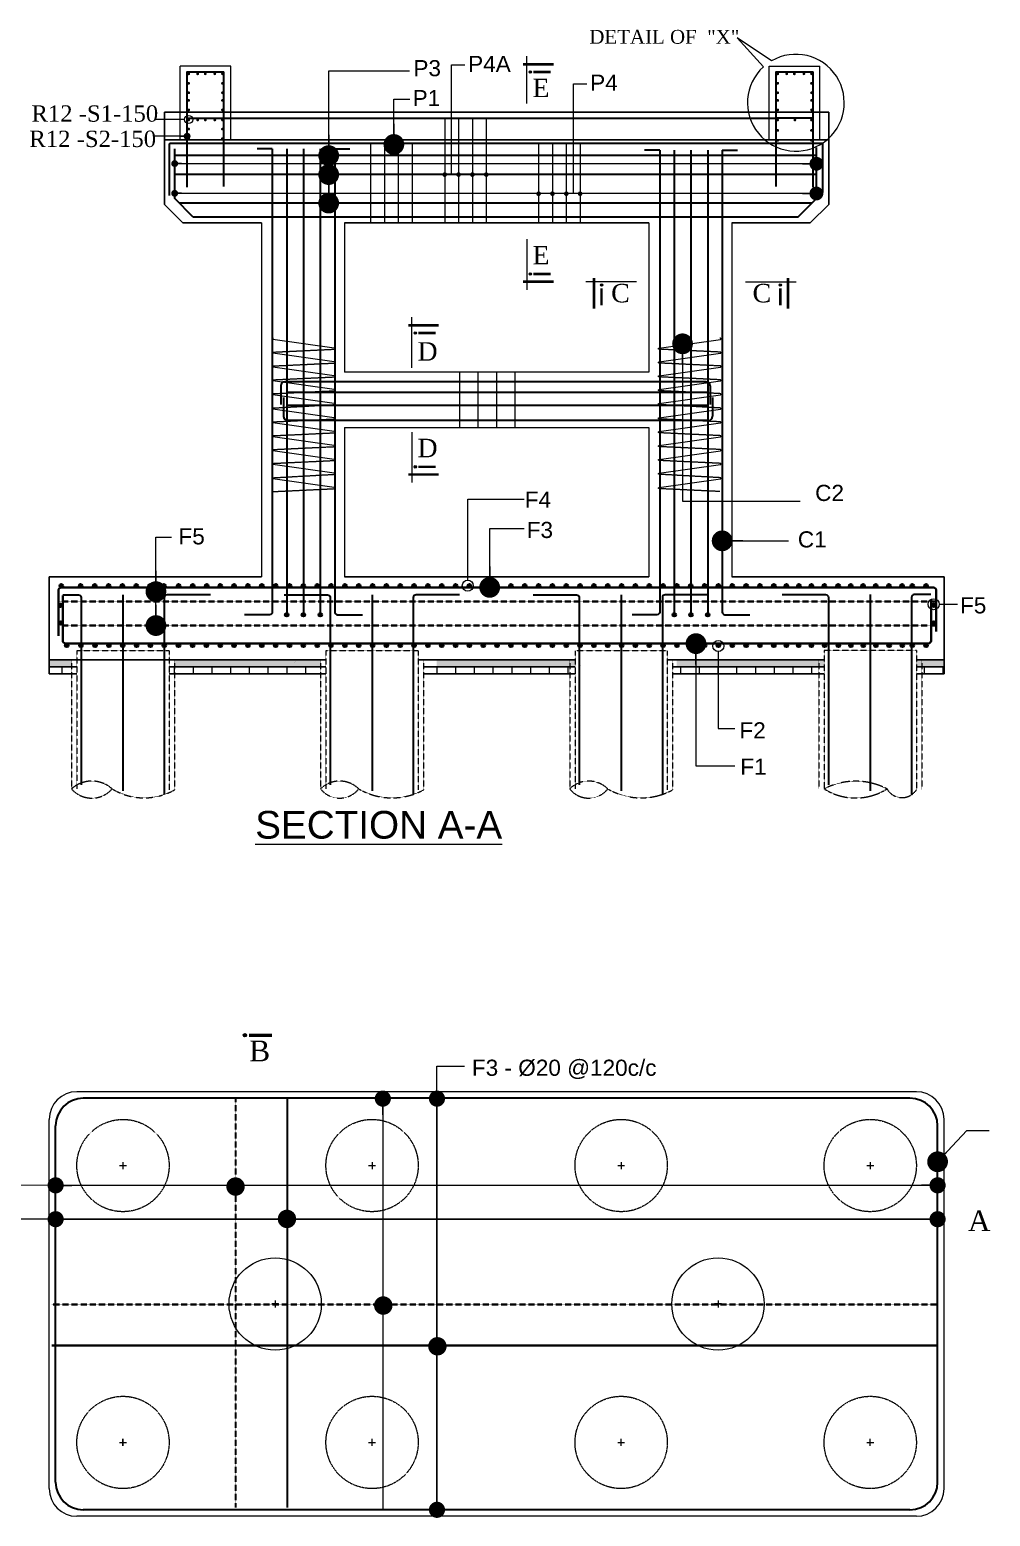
# Model space of a CAD drawing. Header units: millimetres. Extents: x -571543 to 35267, y -84886 to 197746.
# Drawn here: x -402181 to -391769, y 62439 to 78546 of the extents above; entities that cross this region are included whole.
import ezdxf

# ---------------------------------------------------------------- set-up
doc = ezdxf.new("R2010")
doc.units = ezdxf.units.MM
doc.linetypes.add('DASHED', pattern=[0.75, 0.5, -0.25])
doc.linetypes.add('HIDDEN', pattern=[9.525, 6.35, -3.175])
for name, color, linetype, lineweight in [('Abutment W Line', 200, 'Continuous', 15), ('Ber', 12, 'Continuous', 30), ('Binder', 136, 'Continuous', 15), ('Center Line', 34, 'Continuous', 15), ('Dimision', 96, 'Continuous', 18), ('hatch', 65, 'Continuous', 15), ('Hatching', 65, 'Continuous', 20), ('Pile', 11, 'Continuous', 15), ('Rod', 12, 'Continuous', 30), ('Rod -2', 5, 'Continuous', 35), ('Text', 7, 'Continuous', 15)]:
    doc.layers.add(name, color=color, linetype=linetype, lineweight=lineweight)
doc.layers.add('Elevation', color=21, linetype='Continuous')
doc.layers.add('Pire Line', color=11, linetype='Continuous')
doc.styles.add('ROMANS', font='arial.ttf', dxfattribs={"height": 200})
doc.styles.get("Standard").update_dxf_attribs({"font": 'times.ttf'})
doc.dimstyles.new('ISO-25', dxfattribs={"dimtxt": 175, "dimasz": 100, "dimexe": 65, "dimexo": 115.625, "dimgap": 40, "dimtad": 1, "dimtoh": 1, "dimdec": 0, "dimtxsty": 'Standard', "dimblk": 'DOT', "dimcen": 300, "dimclrd": 256, "dimclre": 256, "dimclrt": 256, "dimadec": 0, "dimazin": 0, "dimtfac": 1, "dimtdec": 0, "dimtix": 1, "dimtmove": 0, "dimatfit": 3, "dimldrblk": 'DOT', "dimfxl": 75, "dimlwd": -1, "dimarcsym": 0})

# ---------------------------------------------------------------- blocks, each defined once
blk = doc.blocks.new('_Dot')
at = {"color": 0, "linetype": 'ByBlock', "lineweight": -2}
blk.add_line((-0.5, 0), (-1, 0), dxfattribs=at)
at = {"color": 0, "linetype": 'ByBlock', "const_width": 0.5}
blk.add_lwpolyline([(-0.25, 0, 1), (0.25, 0, 1)], format="xyb", close=True, dxfattribs=at)
blk = doc.blocks.new('rod')
at = {"layer": 'Rod', "ltscale": 10, "const_width": 15}
blk.add_lwpolyline([(-7.5, 0, 1), (7.5, 0, 1)], format="xyb", close=True, dxfattribs=at)

msp = doc.modelspace()

# ---------------------------------------------------------------- hatches: boundary and pattern name
at = {"layer": 'Dimision', "ltscale": 5}
h = msp.add_hatch(color=256, dxfattribs=at)
h.paths.add_polyline_path([(-400049.7, 66011.4, 1), (-399849.7, 66011.4)])
h.paths.add_polyline_path([(-400049.7, 66011.4), (-399849.7, 66011.4, 1)])
h = msp.add_hatch(color=256, dxfattribs=at)
h.paths.add_polyline_path([(-399492.3, 65661.1, 1), (-399292.3, 65661.1)])
h.paths.add_polyline_path([(-399492.3, 65661.1), (-399292.3, 65661.1, 1)])
h = msp.add_hatch(color=256, dxfattribs=at)
h.paths.add_polyline_path([(-398448.3, 64722.4, 1), (-398248.3, 64722.4)])
h.paths.add_polyline_path([(-398448.3, 64722.4), (-398248.3, 64722.4, 1)])
h = msp.add_hatch(color=256, dxfattribs=at)
h.paths.add_polyline_path([(-397861.5, 64280.8, 1), (-397661.5, 64280.8)])
h.paths.add_polyline_path([(-397861.5, 64280.8), (-397661.5, 64280.8, 1)])
at = {"layer": 'hatch'}
h = msp.add_hatch(dxfattribs=at)
h.set_pattern_fill('AR-B88', color=256)
h.set_pattern_definition([(0, (59129.54, 2993.64), (0, 203.2), []), (90, (59129.54, 2993.64), (-101.6, 203.2), [203.2, -203.2])])
h.paths.add_polyline_path([(-400616.2, 71641.9), (-400616.2, 71566.9), (-399023.1, 71566.9), (-399023.1, 71641.9)])
h.paths.add_polyline_path([(-401723.1, 71566.9), (-401723.1, 71641.9), (-401969.7, 71641.9), (-401969.7, 71566.9)])
h.paths.add_polyline_path([(-392569.7, 71641.9), (-392569.7, 71566.9), (-392269.7, 71566.9), (-392269.7, 71641.9)])
h.paths.add_polyline_path([(-396269.8, 71566.9), (-396269.7, 71641.9), (-397769.7, 71641.9), (-397769.7, 71566.9)])
h.paths.add_polyline_path([(-393569.8, 71566.9), (-393569.7, 71641.9), (-395169.7, 71641.9), (-395169.7, 71566.9)])
at = {"layer": 'Pile', "ltscale": 0.1}
h = msp.add_hatch(dxfattribs=at)
h.set_pattern_fill('AR-CONC', color=256, style=0)
h.set_pattern_definition([(50, (59129.54, 2993.64), (182.18467, -15.939086), [19.05, -209.55]), (355, (59129.54, 2993.64), (-35.24342, 191.056845), [15.24, -167.640584]), (100.451445, (59144.72, 2992.31), (146.94125, 175.11775), [16.19001, -178.090245]), (46.1842, (59129.54, 3044.44), (271.07904, -42.04233), [28.575, -314.325]), (96.63556, (59152.13, 3040.94), (237.40413, 247.42612), [24.28502, -267.1356]), (351.18415, (59129.54, 3044.44), (237.40413, 247.42612), [22.85997, -251.45973]), (21, (59154.94, 3031.74), (151.61439, -102.2652), [19.05, -209.55]), (326, (59154.94, 3031.74), (61.80203, 184.187966), [15.24, -167.64]), (71.451445, (59167.57, 3023.22), (213.41642, 81.92277), [16.19001, -178.08994]), (37.5, (59129.537, 2993.64), (3.088603, 84.555039), [0, -165.608, 0, -170.18, 0, -168.275]), (7.5, (59129.54, 2993.64), (66.819663, 100.180575), [0, -97.028, 0, -161.798, 0, -64.135]), (327.5, (59072.895, 2993.64), (135.590595, -5.728744), [0, -63.5, 0, -198.12, 0, -262.89]), (317.5, (59047.5, 2993.64), (148.12918, 25.42649), [0, -82.55, 0, -131.572, 0, -186.69])])
h.paths.add_polyline_path([(-401723.1, 71641.9), (-401723.1, 71716.9), (-401969.7, 71716.9), (-401969.7, 71641.9)])
h.paths.add_polyline_path([(-399023.1, 71641.9), (-399023.1, 71716.9), (-400616.2, 71716.9), (-400616.2, 71641.9)])
h.paths.add_polyline_path([(-392269.7, 71641.9), (-392269.7, 71716.9), (-392569.7, 71716.9), (-392569.7, 71641.9)])
h.paths.add_polyline_path([(-396269.7, 71641.9), (-396269.7, 71716.9), (-397769.7, 71716.9), (-397769.7, 71641.9)])
h.paths.add_polyline_path([(-393569.7, 71641.9), (-393569.7, 71716.9), (-395169.7, 71716.9), (-395169.7, 71641.9)])
at = {"layer": 'Rod', "ltscale": 5}
for points in [[(-401859.4, 72521.9, 1), (-401819.4, 72521.9, 1)], [(-401648.7, 72521.9, -1), (-401608.7, 72521.9, -1)], [(-401496.1, 72521.9, -1), (-401456.1, 72521.9, -1)], [(-401345.6, 72521.9, -1), (-401305.6, 72521.9, -1)], [(-401195.6, 72521.9, -1), (-401155.6, 72521.9, -1)], [(-401045.6, 72521.9, -1), (-401005.6, 72521.9, -1)], [(-400895.6, 72521.9, -1), (-400855.6, 72521.9, -1)], [(-400745.6, 72521.9, 1), (-400705.6, 72521.9, 1)], [(-400587.7, 72521.9, 1), (-400547.7, 72521.9, 1)], [(-400433, 72521.9, 1), (-400393, 72521.9, 1)], [(-400281.5, 72521.9, 1), (-400241.5, 72521.9, 1)], [(-400134.7, 72521.9, 1), (-400094.7, 72521.9, 1)], [(-399984.7, 72521.9, 1), (-399944.7, 72521.9, 1)], [(-399834.7, 72521.9, 1), (-399794.7, 72521.9, 1)], [(-399684.7, 72521.9, 1), (-399644.7, 72521.9, 1)], [(-399534.7, 72521.9, 1), (-399494.7, 72521.9, 1)], [(-399384.7, 72521.9, 1), (-399344.7, 72521.9, 1)], [(-399234.7, 72521.9, 1), (-399194.7, 72521.9, 1)], [(-399084.7, 72521.9, 1), (-399044.7, 72521.9, 1)], [(-398934.7, 72521.9, 1), (-398894.7, 72521.9, 1)], [(-398784.7, 72521.9, 1), (-398744.7, 72521.9, 1)], [(-398634.7, 72521.9, 1), (-398594.7, 72521.9, 1)], [(-398484.7, 72521.9, 1), (-398444.7, 72521.9, 1)], [(-398334.7, 72521.9, 1), (-398294.7, 72521.9, 1)], [(-398184.7, 72521.9, 1), (-398144.7, 72521.9, 1)], [(-398034.7, 72521.9, 1), (-397994.7, 72521.9, 1)], [(-397884.7, 72521.9, 1), (-397844.7, 72521.9, 1)], [(-397734.7, 72521.9, 1), (-397694.7, 72521.9, 1)], [(-397584.7, 72521.9, 1), (-397544.7, 72521.9, 1)], [(-397434.7, 72521.9, 1), (-397394.7, 72521.9, 1)], [(-397284.7, 72521.9, 1), (-397244.7, 72521.9, 1)], [(-397134.7, 72521.9, 1), (-397094.7, 72521.9, 1)], [(-396984.7, 72521.9, 1), (-396944.7, 72521.9, 1)], [(-396834.7, 72521.9, 1), (-396794.7, 72521.9, 1)], [(-396684.7, 72521.9, 1), (-396644.7, 72521.9, 1)], [(-396534.7, 72521.9, 1), (-396494.7, 72521.9, 1)], [(-396384.7, 72521.9, 1), (-396344.7, 72521.9, 1)], [(-396234.7, 72521.9, 1), (-396194.7, 72521.9, 1)], [(-396084.7, 72521.9, 1), (-396044.7, 72521.9, 1)], [(-395934.7, 72521.9, 1), (-395894.7, 72521.9, 1)], [(-395784.7, 72521.9, 1), (-395744.7, 72521.9, 1)], [(-395634.7, 72521.9, 1), (-395594.7, 72521.9, 1)], [(-395484.7, 72521.9, 1), (-395444.7, 72521.9, 1)], [(-395334.7, 72521.9, 1), (-395294.7, 72521.9, 1)], [(-395184.7, 72521.9, 1), (-395144.7, 72521.9, 1)], [(-395034.7, 72521.9, 1), (-394994.7, 72521.9, 1)], [(-394884.7, 72521.9, 1), (-394844.7, 72521.9, 1)], [(-394734.7, 72521.9, 1), (-394694.7, 72521.9, 1)], [(-394584.7, 72521.9, 1), (-394544.7, 72521.9, 1)], [(-394434.7, 72521.9, 1), (-394394.7, 72521.9, 1)], [(-394284.7, 72521.9, 1), (-394244.7, 72521.9, 1)], [(-394134.7, 72521.9, 1), (-394094.7, 72521.9, 1)], [(-393998.7, 72521.9, 1), (-393958.7, 72521.9, 1)], [(-393862.6, 72521.9, 1), (-393822.6, 72521.9, 1)], [(-393726.9, 72521.9, 1), (-393686.9, 72521.9, 1)], [(-393587.3, 72521.9, 1), (-393547.3, 72521.9, 1)], [(-393437.3, 72521.9, -1), (-393397.3, 72521.9, -1)], [(-393301.3, 72521.9, -1), (-393261.3, 72521.9, -1)], [(-393167.9, 72521.9, -1), (-393127.9, 72521.9, -1)], [(-393030.3, 72521.9, -1), (-392990.3, 72521.9, -1)], [(-392887.3, 72521.9, -1), (-392847.3, 72521.9, -1)], [(-392744.3, 72521.9, -1), (-392704.3, 72521.9, -1)], [(-392634.7, 72521.9, 1), (-392594.7, 72521.9, 1)], [(-392484.7, 72521.9, 1), (-392444.7, 72521.9, 1)], [(-401825.3, 72310.4, -1), (-401865.3, 72310.4, -1)], [(-392400.1, 72310.4, 1), (-392360.1, 72310.4, 1)], [(-399414.9, 72206.9, -1), (-399374.9, 72206.9, -1)], [(-399233.2, 72206.9, -1), (-399193.2, 72206.9, -1)], [(-399193.2, 72206.9, 1), (-399233.2, 72206.9, 1)], [(-399011.4, 72206.9, 1), (-399051.4, 72206.9, 1)], [(-395214.9, 72206.9, -1), (-395174.9, 72206.9, -1)], [(-395033.2, 72206.9, -1), (-394993.2, 72206.9, -1)], [(-394993.2, 72206.9, 1), (-395033.2, 72206.9, 1)], [(-394811.4, 72206.9, 1), (-394851.4, 72206.9, 1)], [(-401823.7, 72119.3, -1), (-401863.7, 72119.3, -1)], [(-392401.6, 72119.3, 1), (-392361.6, 72119.3, 1)], [(-401799.6, 71875.1, -1), (-401759.6, 71875.1, -1)], [(-401645.3, 71875.1, -1), (-401605.3, 71875.1, -1)], [(-401492.6, 71875.1, -1), (-401452.6, 71875.1, -1)], [(-401342.2, 71875.1, -1), (-401302.2, 71875.1, -1)], [(-401192.2, 71875.1, -1), (-401152.2, 71875.1, -1)], [(-401042.2, 71875.1, -1), (-401002.2, 71875.1, -1)], [(-400892.2, 71875.1, -1), (-400852.2, 71875.1, -1)], [(-400742.2, 71875.1, -1), (-400702.2, 71875.1, -1)], [(-400587.9, 71875.1, -1), (-400547.9, 71875.1, -1)], [(-400435.2, 71875.1, -1), (-400395.2, 71875.1, -1)], [(-400284.7, 71875.1, -1), (-400244.7, 71875.1, -1)], [(-400134.7, 71875.1, -1), (-400094.7, 71875.1, -1)], [(-399984.7, 71875.1, -1), (-399944.7, 71875.1, -1)], [(-399834.7, 71875.1, -1), (-399794.7, 71875.1, -1)], [(-399684.7, 71875.1, -1), (-399644.7, 71875.1, -1)], [(-399534.7, 71875.1, -1), (-399494.7, 71875.1, -1)], [(-399384.7, 71875.1, -1), (-399344.7, 71875.1, -1)], [(-399234.7, 71875.1, -1), (-399194.7, 71875.1, -1)], [(-399084.7, 71875.1, -1), (-399044.7, 71875.1, -1)], [(-398934.7, 71875.1, -1), (-398894.7, 71875.1, -1)], [(-398784.7, 71875.1, -1), (-398744.7, 71875.1, -1)], [(-398634.7, 71875.1, -1), (-398594.7, 71875.1, -1)], [(-398484.7, 71875.1, -1), (-398444.7, 71875.1, -1)], [(-398334.7, 71875.1, -1), (-398294.7, 71875.1, -1)], [(-398184.7, 71875.1, -1), (-398144.7, 71875.1, -1)], [(-398034.7, 71875.1, -1), (-397994.7, 71875.1, -1)], [(-397884.7, 71875.1, -1), (-397844.7, 71875.1, -1)], [(-397734.7, 71875.1, -1), (-397694.7, 71875.1, -1)], [(-397584.7, 71875.1, -1), (-397544.7, 71875.1, -1)], [(-397434.7, 71875.1, -1), (-397394.7, 71875.1, -1)], [(-397284.7, 71875.1, -1), (-397244.7, 71875.1, -1)], [(-397134.7, 71875.1, -1), (-397094.7, 71875.1, -1)], [(-396984.7, 71875.1, -1), (-396944.7, 71875.1, -1)], [(-396834.7, 71875.1, -1), (-396794.7, 71875.1, -1)], [(-396684.7, 71875.1, -1), (-396644.7, 71875.1, -1)], [(-396534.7, 71875.1, -1), (-396494.7, 71875.1, -1)], [(-396384.7, 71875.1, -1), (-396344.7, 71875.1, -1)], [(-396234.7, 71875.1, -1), (-396194.7, 71875.1, -1)], [(-396084.7, 71875.1, -1), (-396044.7, 71875.1, -1)], [(-395934.7, 71875.1, -1), (-395894.7, 71875.1, -1)], [(-395784.7, 71875.1, -1), (-395744.7, 71875.1, -1)], [(-395634.7, 71875.1, -1), (-395594.7, 71875.1, -1)], [(-395484.7, 71875.1, -1), (-395444.7, 71875.1, -1)], [(-395334.7, 71875.1, -1), (-395294.7, 71875.1, -1)], [(-395184.7, 71875.1, -1), (-395144.7, 71875.1, -1)], [(-395034.7, 71875.1, -1), (-394994.7, 71875.1, -1)], [(-394884.7, 71875.1, -1), (-394844.7, 71875.1, -1)], [(-394734.7, 71875.1, -1), (-394694.7, 71875.1, -1)], [(-394584.7, 71875.1, -1), (-394544.7, 71875.1, -1)], [(-394434.7, 71875.1, -1), (-394394.7, 71875.1, -1)], [(-394284.7, 71875.1, -1), (-394244.7, 71875.1, -1)], [(-394134.7, 71875.1, -1), (-394094.7, 71875.1, -1)], [(-393998.7, 71875.1, -1), (-393958.7, 71875.1, -1)], [(-393865.3, 71875.1, -1), (-393825.3, 71875.1, -1)], [(-393727.8, 71875.1, -1), (-393687.8, 71875.1, -1)], [(-393584.7, 71875.1, -1), (-393544.7, 71875.1, -1)], [(-393434.7, 71875.1, -1), (-393394.7, 71875.1, -1)], [(-393298.7, 71875.1, -1), (-393258.7, 71875.1, -1)], [(-393165.3, 71875.1, -1), (-393125.3, 71875.1, -1)], [(-393027.7, 71875.1, -1), (-392987.7, 71875.1, -1)], [(-392884.7, 71875.1, -1), (-392844.7, 71875.1, -1)], [(-392741.7, 71875.1, -1), (-392701.7, 71875.1, -1)], [(-392634.7, 71875.1, -1), (-392594.7, 71875.1, -1)], [(-392484.7, 71875.1, -1), (-392444.7, 71875.1, -1)]]:
    msp.add_hatch(color=256, dxfattribs=at).paths.add_polyline_path(points)
at = {"layer": 'Text'}
for points in [[(-396741.5, 78088.2, 1), (-396768.4, 78088.2, 1)], [(-396741.5, 75899.5, -1), (-396768.4, 75899.5, -1)], [(-395981.8, 75766.2, -1), (-395981.8, 75793.1, -1)], [(-394044.5, 75766.2, 1), (-394044.5, 75793.1, 1)], [(-397987.5, 75259.6, 1), (-398014.4, 75259.6, 1)], [(-397987.5, 73810.2, -1), (-398014.4, 73810.2, -1)], [(-399830.7, 67650.3, 1), (-399866.6, 67650.3, 1)]]:
    msp.add_hatch(color=256, dxfattribs=at).paths.add_polyline_path(points)

# ---------------------------------------------------------------- linework, layer by layer
at = {"layer": 'Abutment W Line'}
for p, q in [((-400549.9, 77652.9), (-400549.9, 78152.9)), ((-399999.9, 78152.9), (-400549.9, 78152.9)), ((-399999.9, 77652.9), (-399999.9, 78152.9)), ((-394164.6, 77652.9), (-394164.6, 78152.9)), ((-394164.6, 78152.9), (-393614.6, 78152.9)), ((-393614.6, 77652.9), (-393614.6, 78152.9)), ((-400549.9, 77352.9), (-400549.9, 77652.9)), ((-399999.9, 77652.9), (-400549.9, 77652.9)), ((-399999.9, 77352.9), (-399999.9, 77652.9)), ((-394164.6, 77352.9), (-394164.6, 77652.9)), ((-394164.6, 77652.9), (-393614.6, 77652.9)), ((-393614.6, 77352.9), (-393614.6, 77652.9))]:
    msp.add_line(p, q, dxfattribs=at)
at = {"layer": 'Ber', "ltscale": 0.02}
for p, q in [((-393586.9, 77316.1), (-393586.9, 76783.8)), ((-400609.4, 76716.1), (-400609.4, 77254.5)), ((-393654, 77182), (-400609.4, 77182)), ((-393654, 76716.1), (-393654, 77271)), ((-393654, 76976.2), (-400609.4, 76976.2)), ((-400409.4, 76516.1), (-400609.4, 76716.1)), ((-393854, 76516.1), (-393654, 76716.1)), ((-393702.5, 76667.5), (-400560.8, 76667.5)), ((-393854, 76516.1), (-400409.4, 76516.1)), ((-399460.2, 74687.3), (-399460.2, 74487)), ((-394850, 74732.3), (-399415.2, 74732.3)), ((-394831.4, 74615.2), (-399394.9, 74615.2)), ((-394805, 74687.3), (-394805, 74487)), ((-399428, 74562.2), (-399428, 74357.9)), ((-394831.4, 74476.1), (-399394.9, 74476.1)), ((-394779.1, 74562.2), (-394779.1, 74357.9)), ((-394824.1, 74312.9), (-399383, 74312.9))]:
    msp.add_line(p, q, dxfattribs=at)
for points in [[(-400474.9, 77339.8), (-400474.9, 78088), (-400074.9, 78088)], [(-400074.9, 77345.7), (-400074.9, 78088)], [(-394089.6, 77339.8), (-394089.6, 78088), (-393689.6, 78088)], [(-393689.6, 77345.7), (-393689.6, 78088)], [(-400474.9, 76839.8), (-400474.9, 77588), (-394089.6, 77588)], [(-400074.9, 76845.7), (-400074.9, 77588)], [(-394089.6, 76845.7), (-394089.6, 77588)], [(-393689.6, 76839.8), (-393689.6, 77588), (-394089.6, 77588)]]:
    msp.add_lwpolyline(points, dxfattribs=at)
msp.add_lwpolyline([(-400665, 76751.4), (-400665, 77305.1, -0.4142136), (-400654, 77316.1), (-393586.9, 77316.1)], format="xyb", dxfattribs=at)
for centre, start, end in [((-399415.2, 74687.3), 90, 180), ((-394850, 74687.3), 0, 90), ((-399383, 74357.9), 180, 270), ((-394824.1, 74357.9), 270, 0)]:
    msp.add_arc(centre, 45, start, end, dxfattribs=at)
at = {"layer": 'Binder', "ltscale": 5}
for p, q in [((-397682.4, 77588), (-397682.4, 76452.9)), ((-397532.4, 77588), (-397532.4, 76452.9)), ((-397382.4, 77588), (-397382.4, 76452.9)), ((-397232.4, 77588), (-397232.4, 76452.9)), ((-398485.9, 77316.1), (-398485.9, 76452.9)), ((-398335.9, 77316.1), (-398335.9, 76452.9)), ((-398185.9, 77316.1), (-398185.9, 76452.9)), ((-398035.9, 77316.1), (-398035.9, 76452.9)), ((-396665.5, 77316.1), (-396665.5, 76452.9)), ((-396515.5, 77316.1), (-396515.5, 76452.9)), ((-396365.5, 77316.1), (-396365.5, 76452.9)), ((-396215.5, 77316.1), (-396215.5, 76452.9)), ((-397522, 74834.9), (-397522, 74234.9)), ((-397322, 74834.9), (-397322, 74234.9)), ((-397122, 74834.9), (-397122, 74234.9)), ((-396922, 74834.9), (-396922, 74234.9))]:
    msp.add_line(p, q, dxfattribs=at)
for points in [[(-398886.5, 75084), (-398880, 75084.5, 0.9156499), (-398880, 75096.5), (-399546.3, 75190.5, -0.9156499), (-399546.3, 75202.5), (-399539.8, 75203)], [(-395353, 75084), (-395359.5, 75084.5, -0.9156499), (-395359.5, 75096.5), (-394693.2, 75190.5, 0.9156499), (-394693.2, 75202.5), (-394699.7, 75203)], [(-398886.5, 74934), (-398880, 74934.5, 0.9156499), (-398880, 74946.5), (-399546.3, 75040.5, -0.9156499), (-399546.3, 75052.5), (-399539.8, 75053)], [(-398886.5, 74784), (-398880, 74784.5, 0.9216043), (-398880, 74796.5), (-399546.3, 74890.5, -0.9156499), (-399546.3, 74902.5), (-399539.8, 74903)], [(-395353, 74934), (-395359.5, 74934.5, -0.9156499), (-395359.5, 74946.5), (-394693.2, 75040.5, 0.9156499), (-394693.2, 75052.5), (-394699.7, 75053)], [(-395353, 74784), (-395359.5, 74784.5, -0.9216043), (-395359.5, 74796.5), (-394693.2, 74890.5, 0.9156499), (-394693.2, 74902.5), (-394699.7, 74903)], [(-398886.5, 74634), (-398880, 74634.5, 0.9156499), (-398880, 74646.5), (-399546.3, 74740.5, -0.9156499), (-399546.3, 74752.5), (-399539.8, 74753)], [(-395353, 74634), (-395359.5, 74634.5, -0.9156499), (-395359.5, 74646.5), (-394693.2, 74740.5, 0.9156499), (-394693.2, 74752.5), (-394699.7, 74753)], [(-398886.5, 74484), (-398880, 74484.5, 0.9156499), (-398880, 74496.5), (-399546.3, 74590.5, -0.9156499), (-399546.3, 74602.5), (-399539.8, 74603)], [(-395353, 74484), (-395359.5, 74484.5, -0.9156499), (-395359.5, 74496.5), (-394693.2, 74590.5, 0.9156499), (-394693.2, 74602.5), (-394699.7, 74603)], [(-398886.5, 74328.5), (-398880, 74329, 0.9156499), (-398880, 74341), (-399546.3, 74435, -0.9156499), (-399546.3, 74447), (-399539.8, 74447.5)], [(-395353, 74328.5), (-395359.5, 74329, -0.9156499), (-395359.5, 74341), (-394693.2, 74435, 0.9156499), (-394693.2, 74447), (-394699.7, 74447.5)], [(-398886.5, 74178.5), (-398880, 74179, 0.9156499), (-398880, 74191), (-399546.3, 74285, -0.9156499), (-399546.3, 74297), (-399539.8, 74297.5)], [(-395353, 74178.5), (-395359.5, 74179, -0.9156499), (-395359.5, 74191), (-394693.2, 74285, 0.9156499), (-394693.2, 74297), (-394699.7, 74297.5)], [(-398886.5, 74028.5), (-398880, 74029, 0.9216043), (-398880, 74041), (-399546.3, 74135, -0.9156499), (-399546.3, 74147), (-399539.8, 74147.5)], [(-395353, 74028.5), (-395359.5, 74029, -0.9216043), (-395359.5, 74041), (-394693.2, 74135, 0.9156499), (-394693.2, 74147), (-394699.7, 74147.5)], [(-398886.5, 73878.5), (-398880, 73879, 0.9156499), (-398880, 73891), (-399546.3, 73985, -0.9156499), (-399546.3, 73997), (-399539.8, 73997.5)], [(-395353, 73878.5), (-395359.5, 73879, -0.9156499), (-395359.5, 73891), (-394693.2, 73985, 0.9156499), (-394693.2, 73997), (-394699.7, 73997.5)], [(-398886.5, 73728.5), (-398880, 73729, 0.9156499), (-398880, 73741), (-399546.3, 73835, -0.9156499), (-399546.3, 73847), (-399539.8, 73847.5)], [(-395353, 73728.5), (-395359.5, 73729, -0.9156499), (-395359.5, 73741), (-394693.2, 73835, 0.9156499), (-394693.2, 73847), (-394699.7, 73847.5)], [(-398886.5, 73573), (-398880, 73573.5, 0.9156499), (-398880, 73585.5), (-399546.3, 73679.6, -0.9156499), (-399546.3, 73691.5), (-399539.8, 73692)], [(-395353, 73573), (-395359.5, 73573.5, -0.9156499), (-395359.5, 73585.5), (-394693.2, 73679.6, 0.9156499), (-394693.2, 73691.5), (-394699.7, 73692)]]:
    msp.add_lwpolyline(points, format="xyb", dxfattribs=at)
at = {"layer": 'Binder', "linetype": 'HIDDEN', "ltscale": 0.07}
for points in [[(-399539.8, 75053), (-398886.5, 75084)], [(-394699.7, 75053), (-395353, 75084)], [(-399539.8, 74903), (-398886.5, 74934)], [(-394699.7, 74903), (-395353, 74934)], [(-399539.8, 74753), (-398886.5, 74784)], [(-394699.7, 74753), (-395353, 74784)], [(-399539.8, 74603), (-398886.5, 74634)], [(-394699.7, 74603), (-395353, 74634)], [(-399539.8, 74447.5), (-398886.5, 74484)], [(-394699.7, 74447.5), (-395353, 74484)], [(-399539.8, 74297.5), (-398886.5, 74328.5)], [(-394699.7, 74297.5), (-395353, 74328.5)], [(-399539.8, 74147.5), (-398886.5, 74178.5)], [(-394699.7, 74147.5), (-395353, 74178.5)], [(-399539.8, 73997.5), (-398886.5, 74028.5)], [(-394699.7, 73997.5), (-395353, 74028.5)], [(-399539.8, 73847.5), (-398886.5, 73878.5)], [(-394699.7, 73847.5), (-395353, 73878.5)], [(-399539.8, 73692), (-398886.5, 73728.5)], [(-394699.7, 73692), (-395353, 73728.5)], [(-399539.8, 73542), (-398886.5, 73573)], [(-394699.7, 73542), (-395353, 73573)]]:
    msp.add_lwpolyline(points, dxfattribs=at)
at = {"layer": 'Center Line'}
for p, q in [((-401207.2, 66239.1), (-401132.2, 66239.1)), ((-401169.7, 66276.6), (-401169.7, 66201.6)), ((-398507.2, 66239.1), (-398432.2, 66239.1)), ((-398469.7, 66276.6), (-398469.7, 66201.6)), ((-395807.2, 66239.1), (-395732.2, 66239.1)), ((-395769.7, 66276.6), (-395769.7, 66201.6)), ((-393107.2, 66239.1), (-393032.2, 66239.1)), ((-393069.7, 66276.6), (-393069.7, 66201.6)), ((-399519.7, 64776.6), (-399519.7, 64701.6)), ((-394719.7, 64776.6), (-394719.7, 64701.6)), ((-399482.2, 64739.1), (-399557.2, 64739.1)), ((-394682.2, 64739.1), (-394757.2, 64739.1)), ((-401207.2, 63239.1), (-401132.2, 63239.1)), ((-401207.2, 63239.1), (-401132.2, 63239.1)), ((-401169.7, 63201.6), (-401169.7, 63276.6)), ((-401169.7, 63276.6), (-401169.7, 63201.6)), ((-398507.2, 63239.1), (-398432.2, 63239.1)), ((-398469.7, 63201.6), (-398469.7, 63276.6)), ((-395807.2, 63239.1), (-395732.2, 63239.1)), ((-395769.7, 63201.6), (-395769.7, 63276.6)), ((-393107.2, 63239.1), (-393032.2, 63239.1)), ((-393069.7, 63201.6), (-393069.7, 63276.6))]:
    msp.add_line(p, q, dxfattribs=at)
at = {"layer": 'Dimision', "ltscale": 5}
msp.add_line((-392322.9, 72321.4), (-392125, 72321.4), dxfattribs=at)
for points in [[(-397610.1, 76976.2), (-397610.1, 78165.4), (-397462.9, 78165.4)], [(-396287.2, 76772.2), (-396287.2, 77961.3), (-396140.1, 77961.3)], [(-394719.6, 71808), (-394719.6, 70974.2), (-394537.3, 70974.2)]]:
    msp.add_lwpolyline(points, dxfattribs=at)
at = {"layer": 'Dimision', "lineweight": 20}
msp.add_lwpolyline([(-400502.7, 77573.4), (-400820.8, 77573.4)], dxfattribs=at)
at = {"layer": 'Dimision', "ltscale": 3, "const_width": 25}
for points in [[(-397694.9, 76976.3, 1), (-397669.9, 76976.3, 1)], [(-397544.9, 76976.3, 1), (-397519.9, 76976.3, 1)], [(-397394.9, 76976.3, 1), (-397369.9, 76976.3, 1)], [(-397244.9, 76976.2, 1), (-397219.9, 76976.2, 1)], [(-396676.9, 76769.2, 1), (-396651.9, 76769.2, 1)], [(-396526.9, 76769.2, 1), (-396501.9, 76769.2, 1)], [(-396376.9, 76769.2, 1), (-396351.9, 76769.2, 1)], [(-396226.9, 76769.1, 1), (-396201.9, 76769.1, 1)]]:
    msp.add_lwpolyline(points, format="xyb", close=True, dxfattribs=at)
at = {"layer": 'Dimision', "ltscale": 10}
msp.add_lwpolyline([(-397430.4, 72581.7), (-397430.4, 73460.5), (-396820.8, 73460.5)], dxfattribs=at)
at = {"layer": 'Dimision', "lineweight": 20}
msp.add_circle((-400457.8, 77573.4), 44.9, dxfattribs=at)
at = {"layer": 'Dimision', "ltscale": 5}
for centre in [(-397432, 72521.9), (-392382.7, 72321.4), (-394716.9, 71867.8)]:
    msp.add_circle(centre, 59.8, dxfattribs=at)
at = {"layer": 'Elevation', "ltscale": 10}
msp.add_lwpolyline([(-401817.9, 72616.9), (-400744, 72616.9)], dxfattribs=at)
at = {"layer": 'hatch', "ltscale": 3}
msp.add_lwpolyline([(-394139.3, 78208.4), (-394513, 78456.9), (-394228.3, 78143.3, 18.9662192)], format="xyb", close=True, dxfattribs=at)
at = {"layer": 'Hatching', "ltscale": 3}
for p, q in [((-399669.7, 76452.9), (-399669.7, 72616.9)), ((-398769.7, 76452.9), (-398769.7, 74834.9)), ((-395469.7, 76452.9), (-395469.7, 74834.9)), ((-394569.7, 76452.9), (-394569.7, 72616.9)), ((-398769.7, 74234.9), (-398769.7, 72616.9)), ((-395469.7, 74234.9), (-395469.7, 72616.9)), ((-399307.9, 71690.5), (-399307.9, 71690.5)), ((-399303.8, 71700.7), (-399303.8, 71700.7)), ((-396205, 71655), (-396205, 71655))]:
    msp.add_line(p, q, dxfattribs=at)
for points in [[(-395469.7, 74834.9), (-398769.7, 74834.9)], [(-398769.7, 74234.9), (-395469.7, 74234.9)]]:
    msp.add_lwpolyline(points, dxfattribs=at)
at = {"layer": 'Hatching', "linetype": 'DASHED', "ltscale": 7}
for centre in [(-401169.7, 66239.1), (-398469.7, 66239.1), (-395769.7, 66239.1), (-393069.7, 66239.1), (-401169.7, 63239.1), (-398469.7, 63239.1), (-395769.7, 63239.1), (-393069.7, 63239.1)]:
    msp.add_circle(centre, 500, dxfattribs=at)
at = {"layer": 'Pile', "linetype": 'DASHED', "ltscale": 5}
for p, q in [((-401727.8, 71716.9), (-401727.8, 70320.4)), ((-401669.7, 71815.8), (-401669.7, 70320.4)), ((-400669.7, 71815.8), (-401669.7, 71815.8)), ((-400669.7, 71815.8), (-400669.7, 70309.1)), ((-400611.7, 71716.9), (-400611.7, 70309.1)), ((-399027.8, 71716.9), (-399027.8, 70321)), ((-398969.7, 71816.3), (-398969.7, 70320.4)), ((-397969.7, 71816.3), (-398969.7, 71816.3)), ((-397969.7, 71816.3), (-397969.7, 70309.1)), ((-397911.7, 71716.9), (-397911.7, 70309.6)), ((-396327.8, 71716.9), (-396327.8, 70321)), ((-396269.7, 71816.3), (-396269.7, 70320.4)), ((-395269.7, 71816.3), (-396269.7, 71816.3)), ((-395269.7, 71816.3), (-395269.7, 70309.1)), ((-395211.7, 71716.9), (-395211.7, 70309.6)), ((-393627.8, 71716.9), (-393627.8, 70323.5)), ((-393569.7, 71818.8), (-393569.7, 70320.4)), ((-392569.7, 71818.8), (-393569.7, 71818.8)), ((-392569.7, 71818.8), (-392569.7, 70309.1)), ((-392511.7, 71716.9), (-392511.7, 70312.1)), ((-399027.8, 71566.9), (-399027.8, 70320.4)), ((-397911.7, 71566.9), (-397911.7, 70309.1)), ((-396327.8, 71566.9), (-396327.8, 70320.4)), ((-395211.7, 71566.9), (-395211.7, 70309.1))]:
    msp.add_line(p, q, dxfattribs=at)
at = {"layer": 'Pile', "ltscale": 3}
for p, q in [((-392569.7, 67039.1), (-401669.7, 67039.1)), ((-401969.7, 62739.1), (-401969.7, 66739.1)), ((-392269.7, 62739.1), (-392269.7, 66739.1)), ((-392569.7, 62439.1), (-401669.7, 62439.1))]:
    msp.add_line(p, q, dxfattribs=at)
at = {"layer": 'Pile', "linetype": 'DASHED', "ltscale": 5}
for points in [[(-400611.7, 70309.1, -0.2706524), (-401287.4, 70320.4, 0.3821627), (-401727.8, 70320.4, 0.454342), (-401287.4, 70320.4)], [(-397911.7, 70309.1, -0.2601355), (-398614.7, 70320.4, 0.4074393), (-399027.8, 70320.4, 0.4843926), (-398614.7, 70320.4)], [(-395211.7, 70309.1, -0.2601355), (-395914.7, 70320.4, 0.4074393), (-396327.8, 70320.4, 0.4843926), (-395914.7, 70320.4)], [(-392569.7, 70309.1, -0.5601272), (-392887.4, 70320.4, 0.2424655), (-393569.7, 70320.4, 0.2885336), (-392887.4, 70320.4)]]:
    msp.add_lwpolyline(points, format="xyb", dxfattribs=at)
at = {"layer": 'Pile', "ltscale": 3}
for centre in [(-399519.7, 64739.1), (-394719.7, 64739.1)]:
    msp.add_circle(centre, 500, dxfattribs=at)
for centre, start, end in [((-401669.7, 66739.1), 90, 180), ((-392569.7, 66739.1), 360, 90), ((-401669.7, 62739.1), 180, 270), ((-392569.7, 62739.1), 270, 360)]:
    msp.add_arc(centre, 300, start, end, dxfattribs=at)
at = {"layer": 'Pire Line', "ltscale": 5}
for p, q in [((-400719.7, 76652.9), (-400719.7, 77652.9)), ((-393519.7, 77652.9), (-393519.7, 76652.9)), ((-400719.7, 77352.9), (-393519.7, 77352.9)), ((-400519.7, 76452.9), (-400719.7, 76652.9)), ((-393719.7, 76452.9), (-393519.7, 76652.9)), ((-399669.7, 76452.9), (-400519.7, 76452.9)), ((-395469.7, 76452.9), (-398769.7, 76452.9)), ((-393719.7, 76452.9), (-394569.7, 76452.9)), ((-401969.7, 72616.9), (-399669.7, 72616.9)), ((-399669.7, 72616.9), (-401969.7, 72616.9)), ((-401969.7, 71566.9), (-401969.7, 72616.9)), ((-398769.7, 72616.9), (-395469.7, 72616.9)), ((-394569.7, 72616.9), (-392269.7, 72616.9)), ((-392269.7, 71566.9), (-392269.7, 72616.9)), ((-401969.7, 71716.9), (-400669.7, 71716.9)), ((-400669.7, 71716.9), (-398969.7, 71716.9)), ((-397969.7, 71716.9), (-396269.7, 71716.9)), ((-395269.7, 71716.9), (-393569.7, 71716.9)), ((-392569.7, 71716.9), (-392269.7, 71716.9)), ((-401969.7, 71641.9), (-401669.7, 71641.9)), ((-401969.7, 71566.9), (-401669.7, 71566.9)), ((-400669.6, 71641.9), (-398969.7, 71641.9)), ((-400669.6, 71566.9), (-398969.8, 71566.9)), ((-397916.2, 71641.9), (-396269.7, 71641.9)), ((-397916.2, 71566.9), (-396269.7, 71566.9)), ((-395216.2, 71641.9), (-393569.7, 71641.9)), ((-395216.2, 71566.9), (-393569.8, 71566.9)), ((-392569.7, 71641.9), (-392269.7, 71641.9)), ((-392569.7, 71566.9), (-392269.7, 71566.9))]:
    msp.add_line(p, q, dxfattribs=at)
at = {"layer": 'Pire Line', "ltscale": 3}
msp.add_line((-400719.7, 77652.9), (-393519.7, 77652.9), dxfattribs=at)
at = {"layer": 'Rod', "ltscale": 0.02}
for p, q in [((-399551.8, 77255.6), (-399713.8, 77255.6)), ((-398874.5, 77255.6), (-398712.5, 77255.6)), ((-395351.8, 77239.2), (-395516.7, 77239.2)), ((-394674.5, 77239.2), (-394509.6, 77239.2))]:
    msp.add_line(p, q, dxfattribs=at)
at = {"layer": 'Rod', "ltscale": 5}
for p, q in [((-401169.7, 72422.6), (-401169.7, 70297.5)), ((-398469.7, 72423.1), (-398469.7, 70298)), ((-395769.7, 72423.1), (-395769.7, 70298)), ((-393069.7, 72425.6), (-393069.7, 70300.5))]:
    msp.add_line(p, q, dxfattribs=at)
at = {"layer": 'Rod', "ltscale": 0.1}
for p, q in [((-392639.7, 66969.1), (-401599.7, 66969.1)), ((-399390, 66976.6), (-399390, 62535.4)), ((-401899.7, 62809.1), (-401899.7, 66669.1)), ((-392339.7, 62809.1), (-392339.7, 66669.1)), ((-392639.7, 62509.1), (-401599.7, 62509.1))]:
    msp.add_line(p, q, dxfattribs=at)
at = {"layer": 'Rod', "linetype": 'DASHED', "ltscale": 5}
msp.add_line((-399950.7, 66976.6), (-399950.7, 62535.4), dxfattribs=at)
at = {"layer": 'Rod', "ltscale": 0.02}
for points in [[(-399551.8, 77255.6), (-399551.8, 74178.9), (-399551.8, 72236.9, -0.4142136), (-399581.8, 72206.9), (-399851.8, 72206.9)], [(-398874.5, 77255.6), (-398874.5, 74178.9), (-398874.5, 72236.9, 0.4142136), (-398844.5, 72206.9), (-398574.5, 72206.9)], [(-395351.8, 77239.2), (-395351.8, 74178.9), (-395351.8, 72236.9, -0.4142136), (-395381.8, 72206.9), (-395651.8, 72206.9)], [(-394674.5, 77239.2), (-394674.5, 74178.9), (-394674.5, 72236.9, 0.4142136), (-394644.5, 72206.9), (-394374.5, 72206.9)]]:
    msp.add_lwpolyline(points, format="xyb", dxfattribs=at)
for points in [[(-399394.9, 77255.6), (-399394.9, 72206.9)], [(-399213.2, 77255.6), (-399213.2, 72206.9)], [(-399213.2, 77255.6), (-399213.2, 72206.9)], [(-399031.4, 77255.6), (-399031.4, 72206.9)], [(-395194.9, 77239.2), (-395194.9, 72206.9)], [(-395013.2, 77239.2), (-395013.2, 72206.9)], [(-395013.2, 77239.2), (-395013.2, 72206.9)], [(-394831.4, 77239.2), (-394831.4, 72206.9)]]:
    msp.add_lwpolyline(points, dxfattribs=at)
at = {"layer": 'Rod', "ltscale": 5}
for points in [[(-401823.4, 72422.6), (-401653.1, 72422.6, -0.4142136), (-401623.1, 72392.6), (-401623.1, 70362.7)], [(-400222.7, 72422.6), (-400692.5, 72422.6, 0.4142136), (-400722.5, 72392.6), (-400722.5, 70260)], [(-399423, 72423.1), (-398953.1, 72423.1, -0.4142136), (-398923.1, 72393.1), (-398923.1, 70363.2)], [(-397522.7, 72423.1), (-397992.5, 72423.1, 0.4142136), (-398022.5, 72393.1), (-398022.5, 70260.6)], [(-396723, 72423.1), (-396253.1, 72423.1, -0.4142136), (-396223.1, 72393.1), (-396223.1, 70363.2)], [(-394822.7, 72423.1), (-395292.5, 72423.1, 0.4142136), (-395322.5, 72393.1), (-395322.5, 70260.6)], [(-394023, 72425.6), (-393553.1, 72425.6, -0.4142136), (-393523.1, 72395.6), (-393523.1, 70365.7)], [(-392413.9, 72425.6), (-392592.5, 72425.6, 0.4142136), (-392622.5, 72395.6), (-392622.5, 70263.1)]]:
    msp.add_lwpolyline(points, format="xyb", dxfattribs=at)
for centre in [(-401839.4, 72521.9), (-401628.7, 72521.9), (-401476.1, 72521.9), (-401325.6, 72521.9), (-401175.6, 72521.9), (-401025.6, 72521.9), (-400875.6, 72521.9), (-400725.6, 72521.9), (-400567.7, 72521.9), (-400413, 72521.9), (-400261.5, 72521.9), (-400114.7, 72521.9), (-399964.7, 72521.9), (-399814.7, 72521.9), (-399664.7, 72521.9), (-399514.7, 72521.9), (-399364.7, 72521.9), (-399214.7, 72521.9), (-399064.7, 72521.9), (-398914.7, 72521.9), (-398764.7, 72521.9), (-398614.7, 72521.9), (-398464.7, 72521.9), (-398314.7, 72521.9), (-398164.7, 72521.9), (-398014.7, 72521.9), (-397864.7, 72521.9), (-397714.7, 72521.9), (-397564.7, 72521.9), (-397414.7, 72521.9), (-397264.7, 72521.9), (-397114.7, 72521.9), (-396964.7, 72521.9), (-396814.7, 72521.9), (-396664.7, 72521.9), (-396514.7, 72521.9), (-396364.7, 72521.9), (-396214.7, 72521.9), (-396064.7, 72521.9), (-395914.7, 72521.9), (-395764.7, 72521.9), (-395614.7, 72521.9), (-395464.7, 72521.9), (-395314.7, 72521.9), (-395164.7, 72521.9), (-395014.7, 72521.9), (-394864.7, 72521.9), (-394714.7, 72521.9), (-394564.7, 72521.9), (-394414.7, 72521.9), (-394264.7, 72521.9), (-394114.7, 72521.9), (-393978.7, 72521.9), (-393842.6, 72521.9), (-393706.9, 72521.9), (-393567.3, 72521.9), (-393417.3, 72521.9), (-393281.3, 72521.9), (-393147.9, 72521.9), (-393010.3, 72521.9), (-392867.3, 72521.9), (-392724.3, 72521.9), (-392614.7, 72521.9), (-392464.7, 72521.9), (-401845.3, 72310.4), (-392380.1, 72310.4), (-399394.9, 72206.9), (-399213.2, 72206.9), (-399213.2, 72206.9), (-399031.4, 72206.9), (-395194.9, 72206.9), (-395013.2, 72206.9), (-395013.2, 72206.9), (-394831.4, 72206.9), (-401843.7, 72119.3), (-392381.6, 72119.3), (-401779.6, 71875.1), (-401779.6, 71875.1), (-401625.3, 71875.1), (-401472.6, 71875.1), (-401322.2, 71875.1), (-401172.2, 71875.1), (-401022.2, 71875.1), (-400872.2, 71875.1), (-400722.2, 71875.1), (-400567.9, 71875.1), (-400415.2, 71875.1), (-400264.7, 71875.1), (-400114.7, 71875.1), (-399964.7, 71875.1), (-399814.7, 71875.1), (-399664.7, 71875.1), (-399514.7, 71875.1), (-399364.7, 71875.1), (-399214.7, 71875.1), (-399064.7, 71875.1), (-398914.7, 71875.1), (-398764.7, 71875.1), (-398614.7, 71875.1), (-398464.7, 71875.1), (-398314.7, 71875.1), (-398164.7, 71875.1), (-398014.7, 71875.1), (-397864.7, 71875.1), (-397714.7, 71875.1), (-397564.7, 71875.1), (-397414.7, 71875.1), (-397264.7, 71875.1), (-397114.7, 71875.1), (-396964.7, 71875.1), (-396814.7, 71875.1), (-396664.7, 71875.1), (-396514.7, 71875.1), (-396364.7, 71875.1), (-396214.7, 71875.1), (-396064.7, 71875.1), (-395914.7, 71875.1), (-395764.7, 71875.1), (-395614.7, 71875.1), (-395464.7, 71875.1), (-395314.7, 71875.1), (-395164.7, 71875.1), (-395014.7, 71875.1), (-394864.7, 71875.1), (-394714.7, 71875.1), (-394564.7, 71875.1), (-394414.7, 71875.1), (-394264.7, 71875.1), (-394114.7, 71875.1), (-393978.7, 71875.1), (-393845.3, 71875.1), (-393707.8, 71875.1), (-393564.7, 71875.1), (-393414.7, 71875.1), (-393278.7, 71875.1), (-393145.3, 71875.1), (-393007.7, 71875.1), (-392864.7, 71875.1), (-392721.7, 71875.1), (-392614.7, 71875.1), (-392464.7, 71875.1)]:
    msp.add_circle(centre, 20, dxfattribs=at)
at = {"layer": 'Rod', "ltscale": 0.1}
for centre, start, end in [((-401599.7, 66669.1), 90, 180), ((-392639.7, 66669.1), 360, 90), ((-401599.7, 62809.1), 180, 270), ((-392639.7, 62809.1), 270, 360)]:
    msp.add_arc(centre, 300, start, end, dxfattribs=at)
at = {"layer": 'Rod -2', "linetype": 'DASHED', "ltscale": 5}
msp.add_line((-392339.7, 64732.6), (-401940.7, 64732.6), dxfattribs=at)
at = {"layer": 'Rod -2', "ltscale": 0.02}
msp.add_line((-392339.7, 64291.1), (-401940.7, 64291.1), dxfattribs=at)
for points in [[(-392354.6, 72025.2), (-392354.6, 72470.9, 0.4142136), (-392384.6, 72500.9), (-401839.4, 72500.9, 0.4142136), (-401869.4, 72470.9), (-401869.4, 71980.1)], [(-392410.5, 72371.8), (-392410.5, 71926.2, -0.4142136), (-392440.5, 71896.2), (-401793.4, 71896.2, -0.4142136), (-401823.4, 71926.2), (-401823.4, 72417)]]:
    msp.add_lwpolyline(points, format="xyb", dxfattribs=at)
at = {"layer": 'Rod -2', "linetype": 'DASHED', "ltscale": 5}
for points in [[(-392354.6, 72351), (-401853.4, 72351)], [(-392354.6, 72089.9), (-401832.1, 72089.9)]]:
    msp.add_lwpolyline(points, dxfattribs=at)
at = {"layer": 'Text'}
for p, q in [((-396791, 77745.9), (-396791, 78259.8)), ((-396791, 76276.1), (-396791, 75727.9)), ((-395605.2, 75815.8), (-396153.5, 75815.8)), ((-394421.1, 75815.8), (-393872.9, 75815.8)), ((-398037, 74883), (-398037, 75431.3)), ((-398037, 74186.8), (-398037, 73638.5))]:
    msp.add_line(p, q, dxfattribs=at)
for points, const_width in [([(-396832.2, 78170.8), (-396500.4, 78170.8)], 26.9), ([(-396720.8, 78088.2), (-396533.6, 78088.2)], 26.9), ([(-396720.8, 75899.5), (-396533.6, 75899.5)], 26.9), ([(-396064.5, 75857), (-396064.5, 75525.2)], 26.9), ([(-393961.8, 75857), (-393961.8, 75525.2)], 26.9), ([(-396832.2, 75816.9), (-396500.4, 75816.9)], 26.9), ([(-395981.8, 75745.6), (-395981.8, 75558.4)], 26.9), ([(-394044.5, 75745.6), (-394044.5, 75558.4)], 26.9), ([(-398078.2, 75342.3), (-397746.4, 75342.3)], 26.9), ([(-397966.8, 75259.6), (-397779.7, 75259.6)], 26.9), ([(-397966.8, 73810.2), (-397779.7, 73810.2)], 26.9), ([(-398078.2, 73727.5), (-397746.4, 73727.5)], 26.9), ([(-399803.1, 67650.3), (-399553.6, 67650.3)], 35.9)]:
    msp.add_lwpolyline(points, dxfattribs=dict(at, const_width=const_width))
for centre, radius in [((-396754.9, 78088.2), 13.5), ((-396754.9, 75899.5), 13.5), ((-395981.8, 75779.7), 13.5), ((-394044.5, 75779.7), 13.5), ((-398000.9, 75259.6), 13.5), ((-398000.9, 73810.2), 13.5), ((-399848.6, 67650.3), 17.9)]:
    msp.add_circle(centre, radius, dxfattribs=at)

# ---------------------------------------------------------------- block references
at = {"layer": 'Text', "xscale": -1, "rotation": 269.9999999999778}
for p in [(-400457.8, 78068.4), (-400457.8, 77965.4), (-400360.1, 78068.4), (-400277.9, 78068.4), (-400174.3, 78068.4), (-400091.3, 78068.4), (-400091.3, 77965.4), (-394072.5, 78068.4), (-394072.5, 77965.4), (-393974.9, 78068.4), (-393892.7, 78068.4), (-393789, 78068.4), (-393706.1, 78068.4), (-393706.1, 77965.4), (-400457.8, 77862.7), (-400091.3, 77862.7), (-394072.5, 77862.7), (-393706.1, 77862.7), (-400457.8, 77780.2), (-400457.8, 77677.5), (-400091.3, 77780.2), (-400091.3, 77677.5), (-394072.5, 77780.2), (-394072.5, 77677.5), (-393706.1, 77780.2), (-393706.1, 77677.5), (-400457.8, 77568.4), (-400457.8, 77469.4), (-400360.1, 77568.4), (-400277.9, 77568.4), (-400174.3, 77568.4), (-400091.3, 77568.4), (-400091.3, 77469.4), (-400457.8, 77366.7), (-400091.3, 77366.7)]:
    msp.add_blockref('rod', p, dxfattribs=at)
at = {"layer": 'Text', "rotation": 90.00000000002224}
for p in [(-394073.1, 77568.4), (-393886.6, 77568.4), (-393706.7, 77568.4), (-394073.1, 77454.9), (-394073.1, 77346.8), (-393706.7, 77454.9), (-393706.7, 77346.8)]:
    msp.add_blockref('rod', p, dxfattribs=at)

# ---------------------------------------------------------------- texts
at = {"layer": 'Text'}
for s, height, p in [('DETAIL OF  "X"', 150, (-396114.7, 78394.3)), ('E', 200, (-396731.4, 77815.7)), ('E', 200, (-396731.4, 76003.3)), ('C', 200, (-395878.1, 75592)), ('C', 200, (-394345.6, 75592)), ('D', 200, (-397977.4, 74960.4)), ('D', 200, (-397977.4, 73913.9)), ('B', 224.2, (-399800.5, 67369.3)), ('A', 224.2, (-392010.6, 65529.4))]:
    msp.add_text(s, height=height, dxfattribs=at).set_placement(p)
at = {"layer": 'Text', "style": 'ROMANS'}
for s, height, p in [('P3', 175, (-398021.7, 78042)), ('P4A', 175, (-397428.4, 78088.1)), ('P4', 175, (-396105.5, 77884.1)), ('P1', 175, (-398029.8, 77717.9)), ('C2', 175, (-393666.8, 73439.9)), ('F4', 175, (-396814.3, 73366.7)), ('F3', 175, (-396793.5, 73038.7)), ('C1', 175, (-393854.5, 72936.2)), ('F2', 175, (-394488.1, 70866.9)), ('F1', 175, (-394478.1, 70473.4)), ('%%USECTION A-A', 300, (-399736.8, 69781.5)), ('F3 - %%C20 @120c/c ', 175, (-397387.7, 67211.4))]:
    msp.add_text(s, height=height, dxfattribs=at).set_placement(p)
at = {"layer": 'Text'}
for s, p in [('R12 -S1-150', (-402161.9, 77549.7)), ('R12 -S2-150', (-402184.4, 77275.1))]:
    msp.add_text(s, height=176.947, rotation=360, dxfattribs=at).set_placement(p)
at = {"layer": 'Text', "char_height": 175, "width": 2190.162, "attachment_point": 1, "style": 'ROMANS'}
for insert in [(-400568.1, 73144.4), (-392096.5, 72396.7)]:
    msp.add_mtext('F5', dxfattribs=dict(at, insert=insert))

# ---------------------------------------------------------------- leaders
at = {"layer": 'Dimision', "ltscale": 5}
for points, override in [([(-398939.9, 76667.5), (-398939.9, 78101.1), (-398065.2, 78101.1)], {"dimasz": 225, "dimtad": 0}), ([(-398939.9, 77182), (-398939.9, 78101.1), (-398065.2, 78101.1)], {"dimasz": 225, "dimtad": 0}), ([(-398939.9, 76976.2), (-398939.9, 78101.1), (-398065.2, 78101.1)], {"dimasz": 225, "dimtad": 0}), ([(-398233.4, 77302.6), (-398233.4, 77793.2), (-398061.9, 77793.2)], {"dimasz": 225, "dimtad": 0}), ([(-393653.5, 77093.7), (-400609.4, 77095.8)], {"dimasz": 150, "dimtad": 0}), ([(-400609.4, 77095.8), (-393654, 77093.7)], {"dimasz": 75, "dimtad": 0}), ([(-393653.5, 76771.4), (-400609.4, 76773.4)], {"dimasz": 150, "dimtad": 0}), ([(-400609.4, 76773.5), (-393654, 76771.4)], {"dimasz": 75, "dimtad": 0}), ([(-395104.4, 75142.8), (-395104.4, 73438.5), (-393828.8, 73438.5)], {"dimasz": 225, "dimtad": 0}), ([(-397194.8, 72503.8), (-397194.8, 73140.3), (-396820.7, 73140.3)], {"dimasz": 225, "dimtad": 0}), ([(-400812.3, 72089.9), (-400812.3, 73048.9), (-400643.2, 73048.9)], {"dimasz": 225, "dimtad": 0}), ([(-400812.3, 72457.4), (-400812.3, 73048.9), (-400643.2, 73048.9)], {"dimasz": 225, "dimtad": 0}), ([(-394674.7, 73007.9), (-393955.3, 73007.9)], {"dimasz": 225, "dimtad": 0}), ([(-394958.5, 71894.2), (-394958.5, 70571.7), (-394537.3, 70571.7)], {"dimasz": 225, "dimtad": 0}), ([(-397766.2, 62509.1), (-397766.2, 67317), (-397467.4, 67317)], {"dimasz": 175, "dimtad": 0}), ([(-398353, 66964.3), (-398353, 62509.1)], {"dimasz": 175, "dimtad": 0}), ([(-397766.2, 66964.3), (-397766.2, 62509.1)], {"dimasz": 175, "dimtad": 0}), ([(-392339.7, 66280.3), (-392022.9, 66618), (-391780, 66618)], {"dimasz": 225, "dimtad": 0}), ([(-392339.7, 66025), (-402839.8, 66024.6), (-402839.8, 64927.2)], {"dimasz": 175, "dimtad": 0}), ([(-401899.7, 66024.6), (-392339.7, 66025)], {"dimasz": 175, "dimtad": 0}), ([(-392339.7, 65657.7), (-402359.2, 65657.7), (-402359.2, 65064.5)], {"dimasz": 175, "dimtad": 0}), ([(-401899.7, 65657.7), (-392339.7, 65657.7)], {"dimasz": 175, "dimtad": 0})]:
    msp.add_leader(points, dimstyle='ISO-25', override=override, dxfattribs=at)
at = {"layer": 'Dimision', "lineweight": 20}
msp.add_leader([(-400474.9, 77391.8), (-400836.4, 77391.8)], dimstyle='ISO-25', override={"dimasz": 75, "dimtad": 0}, dxfattribs=at)

doc.saveas('drawing.dxf')
